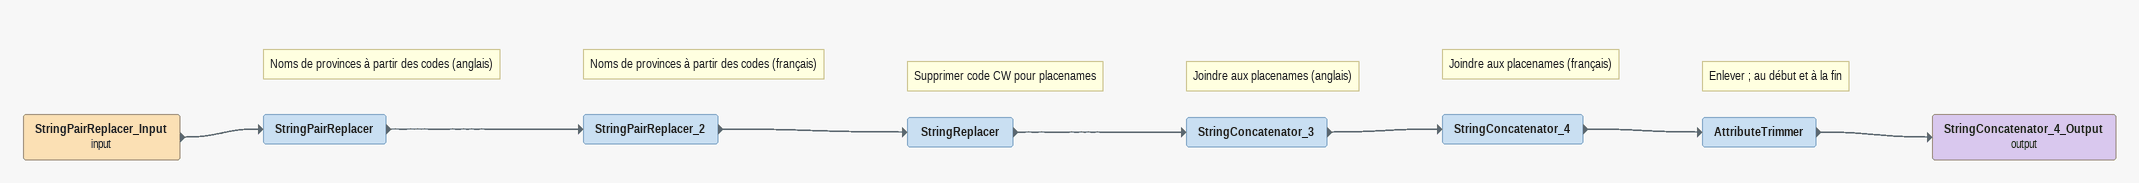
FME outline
StringPairReplacer_Input (input)
    -> StringPairReplacer
Note: Noms de provinces à partir des codes (anglais)
StringPairReplacer
    -> StringPairReplacer_2
Note: Noms de provinces à partir des codes (français)
StringPairReplacer_2
    -> StringReplacer
Note: Supprimer code CW pour placenames
StringReplacer
    -> StringConcatenator_3
Note: Joindre aux placenames (anglais)
StringConcatenator_3
    -> StringConcatenator_4
Note: Joindre aux placenames (français)
StringConcatenator_4
    -> AttributeTrimmer
Note: Enlever ; au début et à la fin
AttributeTrimmer
    -> StringConcatenator_4_Output (output)
StringConcatenator_4_Output (output)
